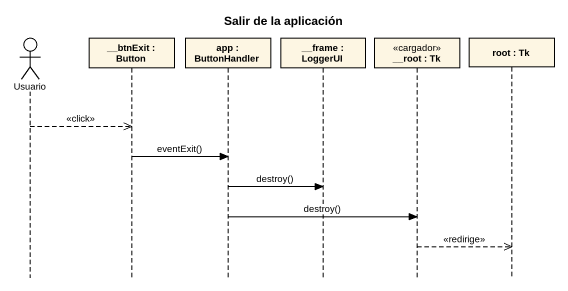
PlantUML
@startuml
title Salir de la aplicación
hide footbox
actor Usuario
participant "__btnExit : Button" as btnExit
participant "app : ButtonHandler" as app
participant "__frame : LoggerUI" as frame_
participant "__root : Tk" as root <<cargador>>
participant "root : Tk" as root_2

Usuario -->> btnExit : <<click>>
btnExit -> app : eventExit()
app -> frame_ : destroy()
app -> root : destroy()
root -->> root_2 : <<redirige>>
@enduml
